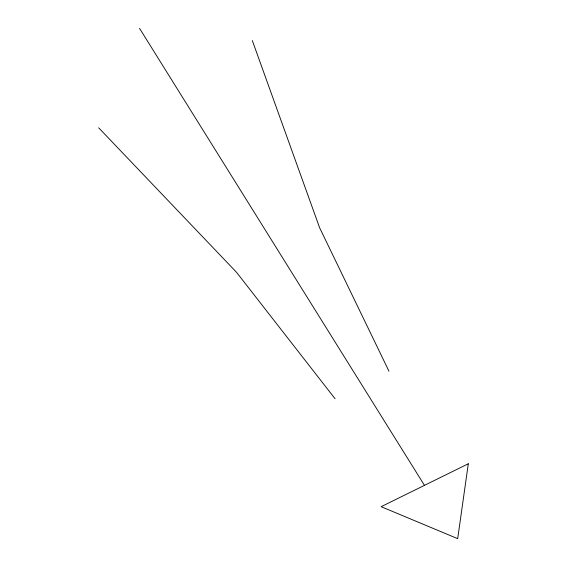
<?xml version="1.0" encoding="UTF-8"?>
<svg xmlns="http://www.w3.org/2000/svg" width="567" height="567" viewBox="0 0 567 567"><rect width="100%" height="100%" fill="white"/><g stroke="black" fill="none" stroke-linecap="round" stroke-linejoin="round"><path stroke-width="0.85" d="M98.693 127.816L236.51 272.28L335.076 398.757M139.539 28.35L424.463 485.359M388.976 371.229L319.611 227.736L252.315 40.555M468.307 463.763L457.689 538.65L381.144 506.685L468.307 463.763"/></g></svg>
